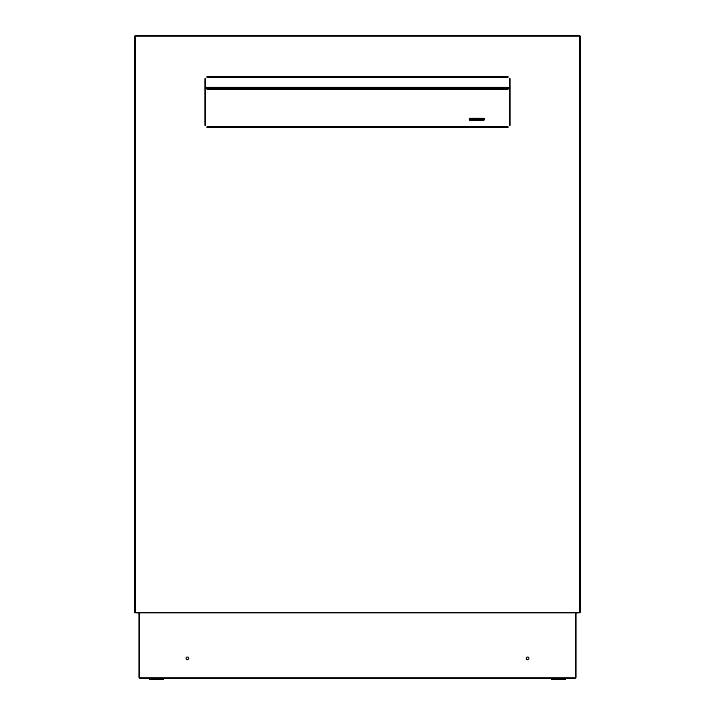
<?xml version="1.0" encoding="UTF-8"?>
<svg xmlns="http://www.w3.org/2000/svg" width="715" height="715" viewBox="0 0 715 715"><rect width="100%" height="100%" fill="white"/><g stroke="black" fill="none" stroke-linecap="round" stroke-linejoin="round"><path stroke-width="1.07" d="M509.741 125.429L509.741 78.641M509.902 125.447L509.902 78.614M135.01 35.956L135.01 612.532M135.332 35.813L579.668 35.813M135.332 35.973L579.668 35.973M206.993 76.711L508.007 76.711M207.019 76.871L507.981 76.871M207.028 77.479L507.972 77.479M207.118 87.471L507.882 87.471M207.118 87.713L507.882 87.713M207.118 88.946L507.882 88.946M207.118 89.196L507.882 89.196M469.746 118.431L483.832 118.431M469.746 118.556L483.832 118.556M469.746 119.923L483.832 119.923M469.746 120.049L483.832 120.049M207.028 126.582L507.972 126.582M207.019 127.19L507.981 127.19M206.993 127.35L508.007 127.35M135.332 612.541L579.668 612.541M135.332 612.701L579.668 612.701M139.684 677.963L575.316 677.963M139.684 678.213L575.316 678.213M149.471 678.964L163.521 678.964M551.48 678.964L565.529 678.964M149.471 679.17L163.521 679.17M551.48 679.17L565.529 679.17M579.99 35.956L580.053 612.317M579.892 36.197L579.892 612.317M579.776 37.269L579.776 612.004M575.897 612.478L575.897 677.632M575.647 612.478L575.647 677.632M508.454 88.043L508.454 88.615M508.213 88.043L508.213 88.615M484.126 118.735L484.126 119.754M484.001 118.735L484.001 119.754M469.567 118.735L469.567 119.754M469.442 118.735L469.442 119.754M206.787 88.043L206.787 88.615M206.546 88.043L206.546 88.615M205.259 78.641L205.259 125.429M205.098 78.614L205.098 125.447M139.353 612.478L139.353 677.632M139.103 612.478L139.103 677.632M135.224 37.269L135.224 612.004M135.108 36.197L135.108 612.317M526.937 659.48A1.296 1.296 0 0 0 528.885 658.354A1.296 1.296 0 0 0 526.937 657.228A1.296 1.296 0 0 0 526.937 659.48M186.767 659.48A1.296 1.296 0 0 0 188.706 658.354A1.296 1.296 0 0 0 186.767 657.228A1.296 1.296 0 0 0 186.767 659.48"/></g></svg>
